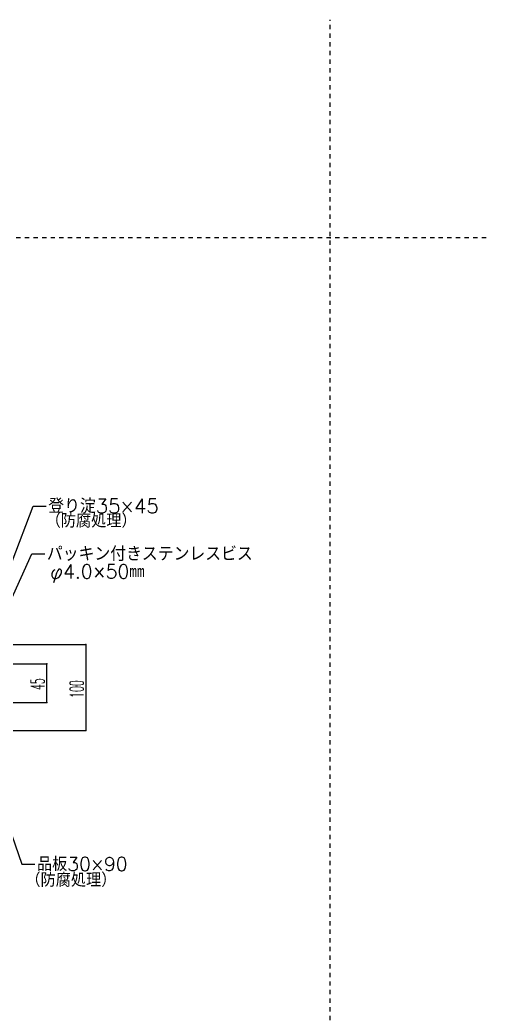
# Model space of a CAD drawing. Extents: x -1727 to 4652, y -2308 to 2357.
# Drawn here: x 4095 to 4636, y 1197 to 2353 of the extents above; entities that cross this region are included whole.
import ezdxf

# ---------------------------------------------------------------- set-up
doc = ezdxf.new("R2010")
doc.units = 0
doc.header["$LTSCALE"] = 5
doc.linetypes.add('DOT', pattern=[2, 1, -1])
for name, color, linetype in [('0-2', 7, 'CONTINUOUS'), ('0-3', 7, 'CONTINUOUS'), ('0-A', 7, 'CONTINUOUS')]:
    doc.layers.add(name, color=color, linetype=linetype)
doc.styles.get("Standard").update_dxf_attribs({"font": 'txt.shx', "bigfont": 'extfont.shx'})

msp = doc.modelspace()

# ---------------------------------------------------------------- linework, layer by layer
at = {"layer": '0-2', "color": 7}
msp.add_point((4455, 2100), dxfattribs=at)
at = {"layer": '0-3', "color": 7, "linetype": 'CONTINUOUS'}
for p, q in [((4066.0152, 1628.0104), (4171.331, 1628.0104)), ((4171.331, 1628.0104), (4171.331, 1528.0437)), ((4071.9597, 1605.6248), (4126.1208, 1605.6248)), ((4126.1208, 1560.6248), (4126.1208, 1605.6248)), ((4071.9597, 1560.6248), (4126.1208, 1560.6248)), ((4066.0152, 1528.0437), (4171.331, 1528.0437))]:
    msp.add_line(p, q, dxfattribs=at)
for points in [[(4037.0995, 1596.1098), (4110.4905, 1788.7614), (4125.4905, 1788.7614)], [(4039.8266, 1580.4537), (4108.8373, 1733.3161), (4123.8373, 1733.3161)], [(4037.6447, 1544.776), (4097.2797, 1373.1733), (4112.2797, 1373.1733)]]:
    msp.add_lwpolyline(points, dxfattribs=at)
at = {"layer": '0-3', "color": 7}
for p in [(4171.331, 1628.0104), (4126.1208, 1605.6248), (4126.1208, 1560.6248), (4171.331, 1528.0437)]:
    msp.add_point(p, dxfattribs=at)
at = {"layer": '0-A', "color": 7, "linetype": 'DOT'}
for p, q in [((4455, -2307.9224), (4455, 2352.946)), ((4635.7424, 2100), (-1726.8095, 2100))]:
    msp.add_line(p, q, dxfattribs=at)

# ---------------------------------------------------------------- texts
at = {"layer": '0-3', "color": 7}
for s, height, p in [('登り淀35×45', 16.7, (4127.9905, 1780.4114)), ('（防腐処理）', 16, (4124.8522, 1763.6784)), ('パッキン付きステンレスビス', 16.7, (4126.3373, 1724.9661)), ('φ4.0×50㎜', 16, (4130.079, 1704.7513)), ('品板30×90', 16, (4114.7797, 1365.1733)), ('（防腐処理）', 16, (4101.3892, 1346.7526))]:
    msp.add_text(s, height=height, dxfattribs=at).set_placement(p)
at = {"layer": '0-3', "color": 7, "width": 0.5}
for s, p in [('45', (4123.6208, 1575.1248)), ('100', (4168.831, 1566.027))]:
    msp.add_text(s, height=16, rotation=90, dxfattribs=at).set_placement(p)

doc.saveas('drawing.dxf')
